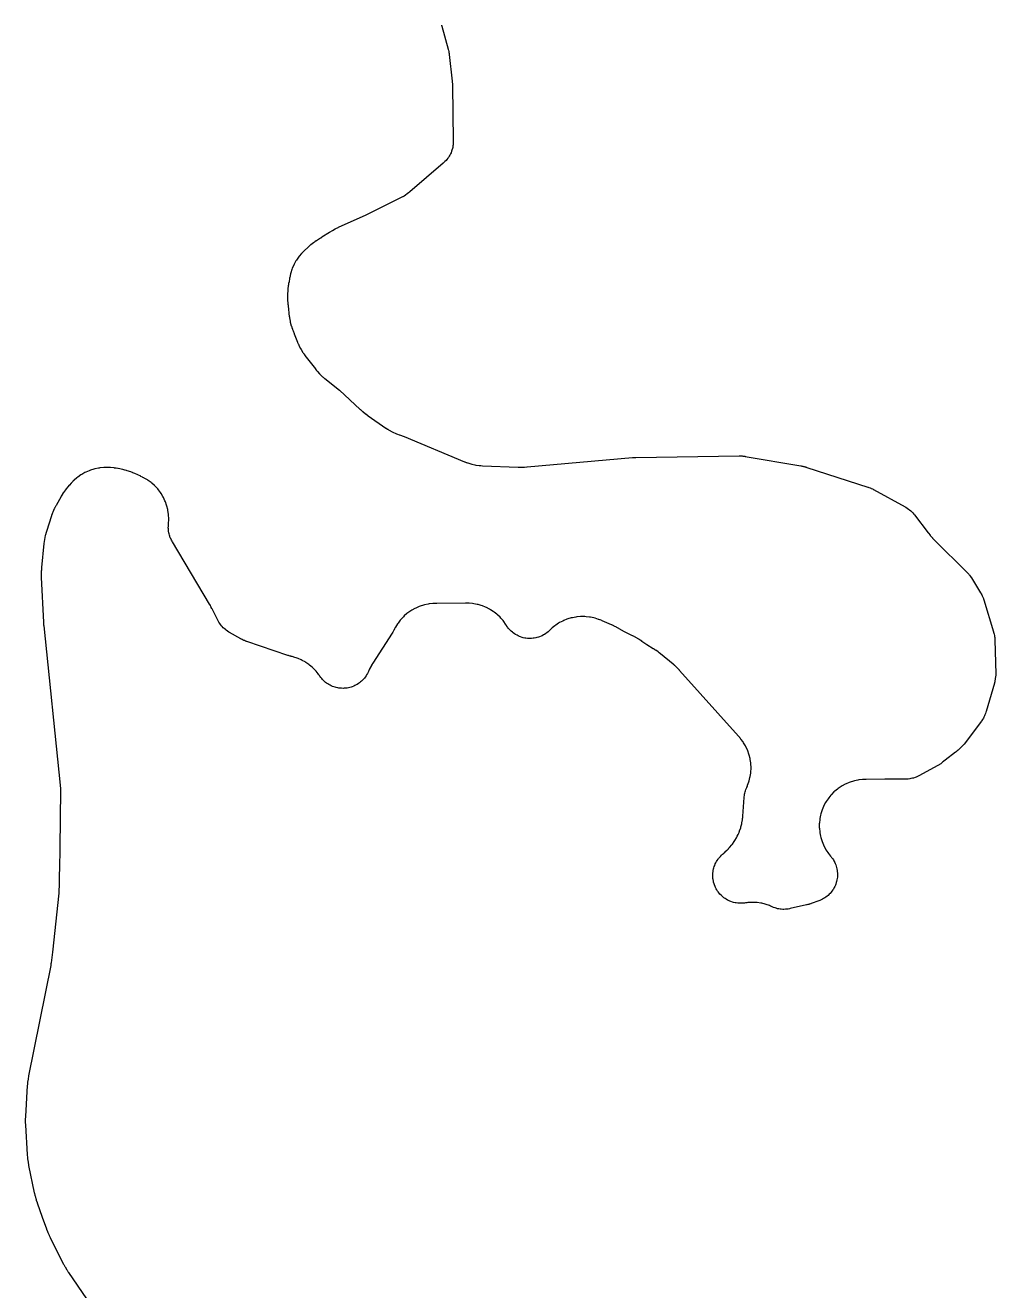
# Model space of a CAD drawing. Header units: millimetres. Extents: x 0 to 300, y 0 to 300.
# Drawn here: x 95.3 to 147.6, y 84 to 152.1 of the extents above; entities that cross this region are included whole.
import ezdxf

# ---------------------------------------------------------------- set-up
doc = ezdxf.new("R2010")
doc.units = ezdxf.units.MM
doc.layers.add('CUT', color=7, linetype='CONTINUOUS')

msp = doc.modelspace()

# ---------------------------------------------------------------- linework, layer by layer
at = {"layer": 'CUT'}
msp.add_lwpolyline([(117.7112, 152.1135), (117.7228, 152.0766), (117.7264, 152.0642), (117.7295, 152.0534), (118.0767, 150.8072), (118.0791, 150.7984), (118.0812, 150.7906), (118.0896, 150.7565), (118.1035, 150.695), (118.1086, 150.6711), (118.1135, 150.6433), (118.123, 150.5853), (118.1279, 150.5505), (118.1294, 150.5388), (118.1305, 150.5287), (118.2905, 149.0877), (118.2916, 149.077), (118.2941, 149.0521), (118.2951, 149.0414), (118.2962, 149.0284), (118.2971, 149.0177), (118.299, 148.9927), (118.2997, 148.982), (118.3003, 148.9734), (118.3009, 148.9627), (118.3021, 148.9377), (118.3026, 148.927), (118.3031, 148.9139), (118.3035, 148.9032), (118.3042, 148.8782), (118.3044, 148.8675), (118.35, 145.873), (118.3496, 145.8293), (118.3469, 145.7491), (118.3397, 145.6618), (118.3321, 145.6041), (118.3165, 145.5179), (118.3033, 145.4611), (118.2794, 145.3769), (118.2608, 145.3217), (118.2288, 145.2402), (118.2049, 145.1871), (118.1651, 145.1091), (118.1361, 145.0585), (118.089, 144.9847), (118.0552, 144.9372), (118.0012, 144.8684), (117.9629, 144.8243), (117.9024, 144.7611), (117.8442, 144.7059), (117.8117, 144.6766), (116.0075, 143.1256), (115.9938, 143.1156), (115.9884, 143.1116), (115.9405, 143.0766), (115.6943, 142.8967), (115.6696, 142.8828), (115.6366, 142.8651), (115.6263, 142.8599), (115.6169, 142.8552), (113.6368, 141.8775), (112.1539, 141.2047), (112.1346, 141.1955), (112.0104, 141.1338), (111.9915, 141.1239), (111.8386, 141.041), (111.82, 141.0305), (111.7005, 140.9601), (111.6824, 140.9489), (111.2721, 140.687), (111.2289, 140.6602), (111.2048, 140.6445), (111.1947, 140.6376), (110.9759, 140.4978), (110.9642, 140.4902), (110.8889, 140.4396), (110.8774, 140.4317), (110.8329, 140.4002), (110.8104, 140.3836), (110.6673, 140.2722), (110.6457, 140.2546), (110.6043, 140.2192), (110.5938, 140.21), (110.5262, 140.1494), (110.516, 140.14), (110.3314, 139.9665), (110.3205, 139.956), (110.2506, 139.887), (110.24, 139.8762), (110.1991, 139.8337), (110.1787, 139.8114), (110.0516, 139.6652), (110.0143, 139.6176), (109.904, 139.4615), (109.8717, 139.4104), (109.7777, 139.244), (109.7507, 139.19), (109.6739, 139.015), (109.6525, 138.9585), (109.5937, 138.7766), (109.5781, 138.7182), (109.5373, 138.5288), (109.5317, 138.4991), (109.5223, 138.4408), (109.52, 138.4259), (109.5067, 138.3286), (109.5048, 138.3135), (109.5038, 138.3043), (109.5005, 138.2898), (109.4792, 138.1898), (109.4761, 138.1744), (109.4649, 138.1141), (109.46, 138.083), (109.4336, 137.8833), (109.4287, 137.8206), (109.4233, 137.6192), (109.4233, 137.5877), (109.4249, 137.5264), (109.4251, 137.5211), (109.422, 137.3633), (109.4234, 137.3087), (109.4358, 137.1341), (109.4384, 137.107), (109.4446, 137.054), (109.4463, 137.0404), (109.4587, 136.9526), (109.4607, 136.9391), (109.4738, 136.8591), (109.4973, 136.5602), (109.4986, 136.5456), (109.5084, 136.4506), (109.5101, 136.436), (109.5174, 136.3791), (109.5218, 136.35), (109.5548, 136.1646), (109.568, 136.1073), (109.619, 135.9261), (109.6276, 135.898), (109.6459, 135.8436), (109.6507, 135.8297), (109.6832, 135.7399), (109.6884, 135.7262), (109.7214, 135.6417), (109.7735, 135.5059), (109.7812, 135.4885), (109.9567, 135.0392), (109.9619, 135.0261), (109.9972, 134.9417), (110.0028, 134.9287), (110.0252, 134.8785), (110.0373, 134.853), (110.1184, 134.6917), (110.1461, 134.6426), (110.242, 134.4897), (110.2575, 134.4662), (110.2889, 134.421), (110.2971, 134.4095), (110.3511, 134.3355), (110.3595, 134.3243), (110.9195, 133.5937), (110.9271, 133.584), (110.9774, 133.5211), (110.9852, 133.5115), (111.0162, 133.4744), (111.0325, 133.4557), (111.1391, 133.3381), (111.1738, 133.3029), (111.2898, 133.1945), (111.3082, 133.1779), (111.3449, 133.1464), (111.3544, 133.1384), (111.4164, 133.0872), (111.4261, 133.0794), (112.2223, 132.4496), (113.3306, 131.4191), (113.347, 131.4044), (113.4553, 131.3109), (113.4722, 131.2968), (113.6122, 131.1846), (113.6296, 131.1712), (113.7444, 131.0859), (113.7623, 131.0731), (114.7223, 130.413), (114.7339, 130.4052), (114.81, 130.3555), (114.8217, 130.348), (114.8681, 130.3192), (114.8922, 130.305), (115.0487, 130.2177), (115.0988, 130.1927), (115.2627, 130.1203), (115.2886, 130.1096), (115.3395, 130.0899), (115.3526, 130.085), (115.4381, 130.0542), (115.4513, 130.0496), (115.702, 129.9658), (118.9511, 128.6018), (118.9635, 128.5967), (119.0447, 128.5647), (119.0573, 128.56), (119.1065, 128.5418), (119.1319, 128.5331), (119.296, 128.4809), (119.3478, 128.467), (119.5136, 128.4302), (119.5665, 128.4209), (119.7373, 128.3988), (119.764, 128.3959), (119.8162, 128.3915), (119.8296, 128.3905), (119.9168, 128.3851), (119.9302, 128.3845), (121.8469, 128.3091), (121.8661, 128.3086), (121.9912, 128.3077), (122.0104, 128.3079), (122.1673, 128.3118), (122.1865, 128.3125), (122.3113, 128.3197), (122.3305, 128.3211), (128.011, 128.8278), (128.0179, 128.8284), (128.0338, 128.8297), (128.0407, 128.8302), (128.0573, 128.8314), (128.0657, 128.832), (128.0852, 128.8333), (128.0935, 128.8338), (128.1003, 128.8342), (128.1088, 128.8346), (128.1287, 128.8355), (128.1372, 128.8358), (128.1412, 128.836), (128.1512, 128.8363), (128.1746, 128.8369), (128.1846, 128.8371), (133.7584, 128.9148), (133.7688, 128.9149), (133.7782, 128.9149), (133.8182, 128.9141), (133.8899, 128.9111), (133.9202, 128.9093), (133.949, 128.9065), (134.0163, 128.8989), (134.0561, 128.8935), (134.0693, 128.8915), (134.0807, 128.8896), (137.0773, 128.3757), (137.0931, 128.3729), (137.1299, 128.3659), (137.1456, 128.3627), (137.1648, 128.3587), (137.1804, 128.3553), (137.2169, 128.347), (137.2326, 128.3434), (137.245, 128.3403), (137.2606, 128.3363), (137.2967, 128.3267), (137.3122, 128.3225), (137.331, 128.3172), (137.3464, 128.3126), (137.3822, 128.3018), (137.3975, 128.297), (140.6823, 127.236), (140.6924, 127.2327), (140.7014, 127.2296), (140.7398, 127.2157), (140.8084, 127.1892), (140.8372, 127.1774), (140.8642, 127.1652), (140.9269, 127.1356), (140.9635, 127.1172), (140.9756, 127.1108), (140.9861, 127.1052), (142.6857, 126.1758), (142.7265, 126.152), (142.8003, 126.1065), (142.878, 126.0527), (142.9278, 126.0142), (142.9994, 125.9525), (143.0449, 125.909), (143.1097, 125.8402), (143.1657, 125.774), (143.1953, 125.7372), (143.9312, 124.7689), (143.9444, 124.7522), (144.0319, 124.645), (144.0457, 124.6288), (144.1603, 124.4984), (144.1746, 124.4827), (144.2696, 124.382), (144.2844, 124.3668), (146.0024, 122.6709), (146.0118, 122.6615), (146.0227, 122.6504), (146.0587, 122.6116), (146.1164, 122.5456), (146.1404, 122.5168), (146.1632, 122.487), (146.2148, 122.4163), (146.2447, 122.3725), (146.2531, 122.3594), (146.2602, 122.3482), (146.7589, 121.5462), (146.764, 121.5378), (146.7674, 121.5322), (146.7886, 121.4954), (146.8181, 121.4412), (146.8488, 121.3792), (146.8678, 121.3368), (146.8919, 121.2776), (146.9088, 121.2311), (146.9214, 121.1943), (146.925, 121.1828), (146.9283, 121.1724), (147.4562, 119.4343), (147.4591, 119.4246), (147.461, 119.4182), (147.4722, 119.3759), (147.487, 119.314), (147.5008, 119.2441), (147.5083, 119.1967), (147.5161, 119.1314), (147.5203, 119.0808), (147.5227, 119.0408), (147.5232, 119.0284), (147.5236, 119.0171), (147.5713, 117.157), (147.5715, 117.1452), (147.5716, 117.1375), (147.5712, 117.1119), (147.5507, 116.9297), (147.5505, 116.9277), (147.5332, 116.7737), (147.526, 116.7418), (147.5147, 116.697), (147.5107, 116.6828), (147.5071, 116.6702), (147.0561, 115.1459), (147.0439, 115.1078), (147.02, 115.0383), (146.9905, 114.9638), (146.9686, 114.915), (146.9326, 114.8434), (146.9065, 114.7968), (146.8643, 114.7287), (146.8228, 114.6681), (146.7995, 114.6355), (145.8651, 113.3913), (145.6271, 113.146), (145.6222, 113.141), (145.6106, 113.1293), (145.6086, 113.1273), (145.5871, 113.1064), (145.5455, 113.0673), (145.4989, 113.0265), (145.4409, 112.9791), (145.4138, 112.9578), (144.857, 112.5374), (144.8453, 112.5283), (144.7702, 112.4686), (144.7588, 112.4593), (144.7141, 112.422), (144.6917, 112.4024), (144.6204, 112.3365), (143.4745, 111.7062), (143.4353, 111.6859), (143.3625, 111.6504), (143.2812, 111.6155), (143.226, 111.5951), (143.1417, 111.5684), (143.0848, 111.5534), (142.9983, 111.5352), (142.9402, 111.5259), (142.8523, 111.5162), (142.7714, 111.5113), (142.7272, 111.5097), (141.8308, 111.4995), (141.8044, 111.5018), (141.775, 111.5036), (141.7176, 111.5057), (141.7028, 111.5061), (141.6072, 111.5074), (141.5925, 111.5074), (140.5973, 111.496), (140.5827, 111.4956), (140.488, 111.4922), (140.4734, 111.4915), (140.4166, 111.4881), (140.3875, 111.4857), (140.2017, 111.4654), (140.1441, 111.4562), (139.9636, 111.4185), (139.9072, 111.4038), (139.7312, 111.3488), (139.6765, 111.3287), (139.5067, 111.2568), (139.4541, 111.2315), (139.2921, 111.1435), (139.2423, 111.1132), (139.0896, 111.0099), (139.0429, 110.9749), (138.901, 110.8572), (138.858, 110.8179), (138.7281, 110.687), (138.6891, 110.6437), (138.5726, 110.5008), (138.5379, 110.4539), (138.4358, 110.3003), (138.4059, 110.2503), (138.3192, 110.0876), (138.2943, 110.0348), (138.2238, 109.8645), (138.2041, 109.8096), (138.1504, 109.6332), (138.1362, 109.5766), (138.0999, 109.3959), (138.0912, 109.3382), (138.0727, 109.1548), (138.0697, 109.0965), (138.069, 108.9121), (138.0716, 108.8539), (138.0889, 108.6703), (138.0971, 108.6126), (138.1321, 108.4316), (138.1459, 108.3749), (138.1983, 108.1981), (138.2176, 108.1431), (138.2869, 107.9722), (138.3114, 107.9193), (138.397, 107.756), (138.4265, 107.7057), (138.5276, 107.5515), (138.5618, 107.5043), (138.6774, 107.3606), (138.7142, 107.3191), (138.7307, 107.2975), (138.7789, 107.2309), (138.8279, 107.1558), (138.8579, 107.1042), (138.8992, 107.0245), (138.9239, 106.9702), (138.957, 106.8868), (138.9763, 106.8303), (139.0009, 106.7441), (139.0144, 106.6859), (139.0303, 106.5976), (139.038, 106.5384), (139.045, 106.449), (139.0468, 106.3893), (139.0449, 106.2996), (139.0407, 106.2401), (139.0299, 106.151), (139.0197, 106.0922), (139.0001, 106.0047), (138.9842, 105.9471), (138.956, 105.862), (138.9344, 105.8063), (138.8978, 105.7244), (138.8708, 105.6712), (138.8262, 105.5933), (138.794, 105.543), (138.742, 105.47), (138.7049, 105.4232), (138.6459, 105.3557), (138.6044, 105.3128), (138.5389, 105.2515), (138.4933, 105.2129), (138.422, 105.1585), (138.3728, 105.1246), (138.2965, 105.0775), (138.2441, 105.0488), (138.1635, 105.0095), (138.0879, 104.9773), (138.0462, 104.9607), (137.6295, 104.8071), (137.6239, 104.8051), (137.6149, 104.8018), (137.5878, 104.7925), (137.5384, 104.7764), (137.5168, 104.7697), (137.4955, 104.7634), (137.4888, 104.7614), (137.4839, 104.76), (137.4553, 104.7522), (137.4013, 104.7385), (137.3771, 104.7327), (136.5064, 104.5369), (136.4646, 104.5286), (136.3877, 104.5151), (136.3031, 104.5043), (136.2466, 104.4998), (136.1614, 104.4971), (136.1046, 104.498), (136.0196, 104.5034), (135.9632, 104.5097), (135.879, 104.523), (135.8235, 104.5346), (135.741, 104.5559), (135.6868, 104.5727), (135.6066, 104.6017), (135.5346, 104.6317), (135.4956, 104.649), (135.4432, 104.6738), (135.3878, 104.6967), (135.2094, 104.7603), (135.152, 104.7775), (134.9681, 104.8229), (134.9093, 104.8344), (134.7217, 104.8613), (134.6621, 104.8668), (134.4728, 104.8748), (134.4129, 104.8744), (134.2238, 104.8635), (134.1642, 104.857), (134.0856, 104.8446), (134.0425, 104.8388), (133.9632, 104.8301), (133.8764, 104.8248), (133.8184, 104.8241), (133.7315, 104.8272), (133.6737, 104.8321), (133.5875, 104.8436), (133.5305, 104.8541), (133.4458, 104.8739), (133.39, 104.8898), (133.3076, 104.9177), (133.2537, 104.9389), (133.1744, 104.9746), (133.1227, 105.0009), (133.0472, 105.0441), (132.9984, 105.0753), (132.9274, 105.1256), (132.8818, 105.1613), (132.816, 105.2183), (132.774, 105.2582), (132.714, 105.3213), (132.6762, 105.3651), (132.6225, 105.4336), (132.5891, 105.4809), (132.5423, 105.5543), (132.5136, 105.6046), (132.4741, 105.6822), (132.4504, 105.735), (132.4186, 105.816), (132.4001, 105.8709), (132.3763, 105.9546), (132.3631, 106.011), (132.3475, 106.0967), (132.3399, 106.1541), (132.3326, 106.2408), (132.3306, 106.2987), (132.3317, 106.3857), (132.3353, 106.4435), (132.3448, 106.53), (132.3539, 106.5872), (132.3718, 106.6724), (132.3864, 106.7285), (132.4124, 106.8115), (132.4323, 106.8659), (132.4662, 106.946), (132.4914, 106.9983), (132.5328, 107.0747), (132.5629, 107.1243), (132.6115, 107.1964), (132.6462, 107.2428), (132.7016, 107.3099), (132.7406, 107.3528), (132.8023, 107.4142), (132.8614, 107.4677), (132.8999, 107.5008), (132.8998, 107.5009), (132.9099, 107.5095), (132.9462, 107.5419), (132.9554, 107.5503), (133.0146, 107.6054), (133.0237, 107.614), (133.0936, 107.6818), (133.1036, 107.6917), (133.1674, 107.7565), (133.1771, 107.7666), (133.2145, 107.8065), (133.2332, 107.8273), (133.3498, 107.9637), (133.3842, 108.0079), (133.4861, 108.1526), (133.5162, 108.1998), (133.6055, 108.3554), (133.6189, 108.38), (133.6438, 108.4287), (133.6501, 108.4412), (133.6897, 108.5231), (133.6957, 108.5358), (133.7029, 108.5516), (133.7082, 108.5638), (133.7424, 108.6433), (133.7475, 108.6556), (133.7669, 108.7039), (133.7763, 108.7288), (133.833, 108.8898), (133.8485, 108.9408), (133.8901, 109.1039), (133.901, 109.1561), (133.9284, 109.3246), (133.9321, 109.351), (133.9381, 109.4026), (133.9395, 109.4159), (133.9477, 109.5021), (133.9488, 109.5153), (134.0216, 110.5206), (134.0252, 110.5594), (134.0334, 110.6302), (134.0457, 110.707), (134.0561, 110.7577), (134.075, 110.8332), (134.0897, 110.8828), (134.115, 110.9564), (134.1411, 111.0227), (134.1562, 111.0586), (134.1699, 111.0894), (134.1757, 111.1029), (134.1976, 111.1558), (134.2082, 111.1832), (134.2718, 111.3602), (134.2889, 111.4163), (134.3342, 111.5962), (134.3458, 111.6537), (134.3733, 111.8372), (134.3792, 111.8955), (134.3887, 112.0808), (134.3888, 112.1395), (134.3802, 112.3248), (134.3746, 112.3832), (134.3479, 112.5667), (134.3366, 112.6243), (134.2921, 112.8044), (134.2753, 112.8606), (134.2134, 113.0355), (134.1911, 113.0898), (134.1125, 113.2578), (134.085, 113.3096), (133.9903, 113.4691), (133.958, 113.5181), (133.8466, 113.6696), (133.8287, 113.6928), (133.7925, 113.7373), (133.7831, 113.7486), (133.7212, 113.8211), (133.7115, 113.8321), (130.5398, 117.3663), (130.5326, 117.3743), (130.4813, 117.4293), (130.4736, 117.4375), (130.4394, 117.4729), (130.4225, 117.4897), (130.3155, 117.5921), (130.2987, 117.6076), (130.269, 117.6339), (130.2609, 117.6409), (130.2043, 117.6893), (130.1951, 117.697), (129.5185, 118.2521), (129.5099, 118.259), (129.4495, 118.3067), (129.4404, 118.3137), (129.4002, 118.3443), (129.3806, 118.3586), (129.2562, 118.4453), (129.2367, 118.4583), (129.2025, 118.4802), (129.1932, 118.4861), (129.1284, 118.526), (129.1178, 118.5323), (128.7745, 118.7339), (128.5115, 118.9279), (128.5, 118.9362), (128.4248, 118.989), (128.4131, 118.997), (128.3671, 119.0276), (128.3432, 119.0428), (128.1857, 119.1375), (128.1612, 119.1515), (128.1125, 119.1777), (128.1, 119.1842), (128.018, 119.2259), (128.0054, 119.2322), (127.5727, 119.4395), (127.2836, 119.6093), (127.2676, 119.6184), (127.1628, 119.6757), (127.1465, 119.6842), (127.0127, 119.7521), (126.9962, 119.7602), (126.888, 119.811), (126.8712, 119.8185), (126.3661, 120.037), (126.3524, 120.0427), (126.2631, 120.0788), (126.2492, 120.0842), (126.195, 120.1045), (126.167, 120.1142), (125.986, 120.1721), (125.9287, 120.1873), (125.7453, 120.2265), (125.6868, 120.236), (125.5005, 120.2569), (125.4413, 120.2606), (125.2539, 120.263), (125.1946, 120.2608), (125.0079, 120.2447), (124.9491, 120.2367), (124.7648, 120.2022), (124.7072, 120.1884), (124.5272, 120.1359), (124.4712, 120.1165), (124.2973, 120.0465), (124.2434, 120.0217), (124.0773, 119.9349), (124.0261, 119.9048), (123.8694, 119.802), (123.8215, 119.7671), (123.6756, 119.6493), (123.6314, 119.6098), (123.5483, 119.5279), (123.5157, 119.4973), (123.4547, 119.4429), (123.3852, 119.3868), (123.3371, 119.3518), (123.2624, 119.3029), (123.2112, 119.2729), (123.132, 119.2316), (123.078, 119.2068), (122.9951, 119.1736), (122.9389, 119.1543), (122.8532, 119.1294), (122.7953, 119.1157), (122.7076, 119.0995), (122.6486, 119.0916), (122.5597, 119.0842), (122.5003, 119.0822), (122.411, 119.0836), (122.3517, 119.0875), (122.263, 119.0977), (122.2044, 119.1075), (122.1172, 119.1265), (122.0598, 119.142), (121.9749, 119.1695), (121.9193, 119.1906), (121.8375, 119.2264), (121.7843, 119.253), (121.7065, 119.2967), (121.6562, 119.3284), (121.5831, 119.3796), (121.5362, 119.4161), (121.4685, 119.4743), (121.4255, 119.5153), (121.3639, 119.5799), (121.3251, 119.625), (121.2718, 119.6933), (121.2525, 119.7206), (121.2493, 119.7252), (121.1977, 119.8063), (121.194, 119.8121), (121.1878, 119.8221), (121.1695, 119.8495), (121.0641, 119.999), (121.0285, 120.0446), (120.9093, 120.1831), (120.8696, 120.225), (120.7376, 120.3514), (120.694, 120.3893), (120.5505, 120.5024), (120.5035, 120.536), (120.3497, 120.6348), (120.2997, 120.6636), (120.1372, 120.7471), (120.0846, 120.7711), (119.9148, 120.8386), (119.8601, 120.8573), (119.6846, 120.9081), (119.6284, 120.9215), (119.4488, 120.9553), (119.3916, 120.9632), (119.2071, 120.9797), (119.1782, 120.9816), (119.1218, 120.9839), (119.1074, 120.9844), (119.0135, 120.986), (118.999, 120.986), (117.462, 120.9752), (117.4468, 120.9749), (117.3482, 120.9718), (117.3331, 120.9711), (117.2739, 120.9677), (117.2437, 120.9652), (117.0504, 120.9442), (116.9904, 120.9346), (116.8028, 120.8947), (116.7442, 120.8791), (116.5615, 120.8205), (116.5048, 120.799), (116.329, 120.7223), (116.2747, 120.6952), (116.1075, 120.6011), (116.0562, 120.5687), (115.8995, 120.4582), (115.8517, 120.4207), (115.7069, 120.295), (115.6632, 120.2529), (115.5318, 120.1131), (115.4925, 120.0669), (115.376, 119.9145), (115.3416, 119.8645), (115.2396, 119.699), (115.2243, 119.6727), (115.1932, 119.616), (115.1889, 119.608), (115.1588, 119.551), (115.155, 119.5436), (115.1503, 119.5344), (115.1317, 119.5), (115.0849, 119.4175), (115.0587, 119.3742), (114.0183, 117.7582), (114.0113, 117.747), (113.9662, 117.6736), (113.9594, 117.6622), (113.9334, 117.6175), (113.9205, 117.5943), (113.8405, 117.4419), (113.8287, 117.4181), (113.8066, 117.3713), (113.8011, 117.3592), (113.7789, 117.3092), (113.7602, 117.2696), (113.7242, 117.1979), (113.6811, 117.1218), (113.65, 117.0725), (113.5997, 117.0009), (113.5639, 116.9549), (113.5069, 116.8885), (113.4669, 116.8461), (113.4037, 116.7856), (113.3597, 116.7474), (113.2909, 116.6932), (113.2434, 116.6594), (113.1697, 116.6123), (113.1192, 116.5833), (113.0413, 116.5434), (112.9881, 116.5195), (112.9067, 116.4874), (112.8515, 116.4688), (112.7673, 116.4448), (112.7106, 116.4315), (112.6245, 116.4158), (112.5667, 116.4082), (112.4795, 116.4009), (112.4213, 116.3989), (112.3338, 116.4002), (112.2756, 116.4038), (112.1886, 116.4136), (112.1311, 116.4229), (112.0455, 116.441), (111.9892, 116.4558), (111.9057, 116.4822), (111.8511, 116.5025), (111.7706, 116.5368), (111.7182, 116.5623), (111.6414, 116.6043), (111.5917, 116.6347), (111.5194, 116.684), (111.4729, 116.7191), (111.4057, 116.7752), (111.3628, 116.8146), (111.3013, 116.877), (111.2625, 116.9204), (111.2074, 116.9884), (111.16, 117.0531), (111.135, 117.089), (111.108, 117.13), (111.0739, 117.1766), (110.9591, 117.3186), (110.9207, 117.3617), (110.7927, 117.492), (110.7503, 117.5312), (110.6105, 117.6486), (110.5645, 117.6836), (110.414, 117.787), (110.3649, 117.8174), (110.2051, 117.9058), (110.1533, 117.9314), (109.9858, 118.0041), (109.9318, 118.0245), (109.7556, 118.0815), (109.7279, 118.0897), (109.665, 118.1068), (109.6582, 118.1086), (109.6097, 118.1212), (109.603, 118.1229), (109.5877, 118.1266), (109.5635, 118.1329), (109.5054, 118.149), (109.468, 118.1602), (109.445, 118.1676), (109.4333, 118.1715), (107.2293, 118.9178), (107.2194, 118.9213), (107.203, 118.927), (107.1639, 118.9418), (107.0982, 118.9684), (107.0694, 118.9807), (107.0663, 118.982), (107.0379, 118.9953), (106.9743, 119.0264), (106.9371, 119.0456), (106.9219, 119.054), (106.9127, 119.059), (106.2957, 119.4061), (106.2576, 119.4288), (106.1887, 119.4722), (106.116, 119.5231), (106.0693, 119.5594), (106.002, 119.6173), (105.9591, 119.658), (105.8978, 119.7222), (105.8591, 119.767), (105.8044, 119.8369), (105.7704, 119.8852), (105.7228, 119.9602), (105.6827, 120.031), (105.6618, 120.0702), (105.3519, 120.6865), (105.3472, 120.6955), (105.3145, 120.758), (105.3093, 120.7676), (105.2671, 120.8447), (105.2619, 120.854), (105.2274, 120.9144), (105.2217, 120.9242), (103.2186, 124.2826), (103.1983, 124.3185), (103.1626, 124.3851), (103.127, 124.4595), (103.1056, 124.5101), (103.077, 124.5875), (103.0603, 124.6398), (103.0389, 124.7195), (103.027, 124.7732), (103.013, 124.8545), (103.0062, 124.909), (102.9996, 124.9912), (102.9978, 125.0461), (102.9988, 125.1286), (103.0032, 125.2041), (103.0066, 125.2452), (103.0077, 125.2558), (103.0101, 125.2858), (103.0205, 125.4777), (103.0207, 125.5376), (103.0121, 125.7255), (103.0064, 125.7849), (102.9791, 125.9715), (102.9676, 126.03), (102.9219, 126.213), (102.9046, 126.2701), (102.841, 126.4477), (102.8181, 126.5028), (102.7371, 126.6731), (102.7089, 126.7257), (102.6114, 126.8871), (102.5781, 126.9366), (102.465, 127.0876), (102.427, 127.1335), (102.2995, 127.2725), (102.257, 127.3145), (102.1164, 127.4401), (102.07, 127.4776), (101.9176, 127.5887), (101.8677, 127.6214), (101.7027, 127.7181), (101.6766, 127.7326), (101.625, 127.7595), (101.6116, 127.7662), (101.5246, 127.8089), (101.5111, 127.8153), (101.2, 127.9583), (101.1847, 127.9651), (101.085, 128.0076), (101.0696, 128.0139), (101.009, 128.0378), (100.9776, 128.0492), (100.7719, 128.1172), (100.74, 128.1268), (100.6771, 128.1438), (100.661, 128.148), (100.5556, 128.1733), (100.5393, 128.177), (100.2925, 128.2292), (100.2775, 128.2322), (100.1795, 128.2503), (100.1644, 128.2529), (100.1053, 128.2623), (100.0749, 128.2663), (99.8795, 128.2871), (99.8182, 128.2905), (99.6217, 128.2913), (99.5911, 128.2906), (99.5597, 128.2891), (99.529, 128.2869), (99.3303, 128.2673), (99.2998, 128.2635), (99.2683, 128.2587), (99.2379, 128.2533), (99.0445, 128.2139), (98.9848, 128.1985), (98.799, 128.1403), (98.7413, 128.1189), (98.5624, 128.0419), (98.5071, 128.0147), (98.3371, 127.9198), (98.2849, 127.887), (98.1255, 127.7751), (98.077, 127.7372), (97.9279, 127.6078), (97.9051, 127.5871), (97.8618, 127.5454), (97.8508, 127.5345), (97.7804, 127.4633), (97.7698, 127.4522), (97.6709, 127.3468), (97.6587, 127.3334), (97.5805, 127.2448), (97.5687, 127.231), (97.5234, 127.1765), (97.5011, 127.1478), (97.3616, 126.9574), (97.341, 126.9275), (97.3026, 126.8679), (97.293, 126.8525), (97.2322, 126.7512), (97.223, 126.7355), (96.949, 126.2469), (96.9419, 126.2339), (96.8971, 126.1491), (96.8903, 126.136), (96.8646, 126.0844), (96.8521, 126.0577), (96.7752, 125.8821), (96.7641, 125.8547), (96.7436, 125.8009), (96.7385, 125.787), (96.7066, 125.6966), (96.7019, 125.6826), (96.4315, 124.851), (96.4267, 124.8355), (96.3969, 124.7346), (96.3925, 124.719), (96.3762, 124.658), (96.3687, 124.6265), (96.3256, 124.4207), (96.3199, 124.3888), (96.3103, 124.3264), (96.308, 124.3103), (96.2949, 124.2059), (96.2931, 124.1899), (96.167, 122.9142), (96.1652, 122.8923), (96.1564, 122.7499), (96.1555, 122.728), (96.1509, 122.5492), (96.1508, 122.5272), (96.1524, 122.3846), (96.153, 122.3627), (96.2678, 119.9663), (96.2682, 119.9585), (96.2716, 119.9042), (96.2721, 119.8958), (96.2772, 119.8281), (96.2779, 119.8199), (96.2826, 119.7665), (96.2835, 119.7578), (97.1714, 111.1903), (97.1726, 111.1777), (97.1752, 111.1481), (97.1763, 111.1354), (97.1774, 111.1199), (97.1783, 111.1072), (97.1801, 111.0776), (97.1808, 111.0649), (97.1813, 111.0547), (97.1818, 111.042), (97.1827, 111.0123), (97.1831, 110.9996), (97.1834, 110.984), (97.1835, 110.9713), (97.1836, 110.9416), (97.1836, 110.9289), (97.1529, 107.8132), (97.1275, 106.6648), (97.1215, 106.3978), (97.1109, 105.9198), (97.0988, 105.3752), (96.7621, 102.1933), (96.6816, 101.6175), (96.6808, 101.6122), (96.679, 101.5999), (96.6782, 101.5946), (96.6763, 101.5817), (96.6753, 101.5752), (96.6729, 101.5602), (96.6718, 101.5538), (96.671, 101.5485), (96.6698, 101.542), (96.6672, 101.5267), (96.6662, 101.521), (96.6639, 101.509), (96.6606, 101.4915), (96.6591, 101.4838), (95.4672, 95.5273), (95.4636, 95.5074), (95.442, 95.377), (95.4391, 95.3569), (95.4176, 95.1926), (95.4153, 95.1724), (95.4027, 95.0408), (95.4011, 95.0206), (95.4008, 95.016), (95.2971, 93.3451), (95.2969, 93.3418), (95.2961, 93.3233), (95.2923, 93.2026), (95.292, 93.184), (95.292, 93.0325), (95.2923, 93.014), (95.2961, 92.8933), (95.2969, 92.8747), (95.3949, 91.2943), (95.3966, 91.2729), (95.4102, 91.1343), (95.4126, 91.113), (95.4169, 91.0815), (95.4191, 91.062), (95.4423, 90.8908), (95.4455, 90.8698), (95.4687, 90.7341), (95.4726, 90.7133), (95.7783, 89.2424), (95.7828, 89.2226), (95.814, 89.0941), (95.8192, 89.0744), (95.8638, 88.9147), (95.8697, 88.8952), (95.8726, 88.8858), (95.8782, 88.866), (95.8842, 88.846), (95.9253, 88.7172), (95.932, 88.6974), (96.2059, 87.9317), (96.4332, 87.2903), (96.4399, 87.2723), (96.4856, 87.1554), (96.4929, 87.1375), (96.5001, 87.1207), (96.5038, 87.1115), (96.5109, 87.094), (96.5717, 86.9528), (96.5795, 86.9356), (96.6314, 86.8246), (96.6397, 86.8077), (97.3565, 85.3939), (97.3653, 85.3773), (97.4239, 85.2701), (97.4332, 85.2538), (97.5109, 85.1217), (97.519, 85.1084), (97.5343, 85.0825), (97.5442, 85.0663), (97.6102, 84.962), (97.6206, 84.9461), (98.5817, 83.5287)], dxfattribs=at)

doc.saveas('drawing.dxf')
